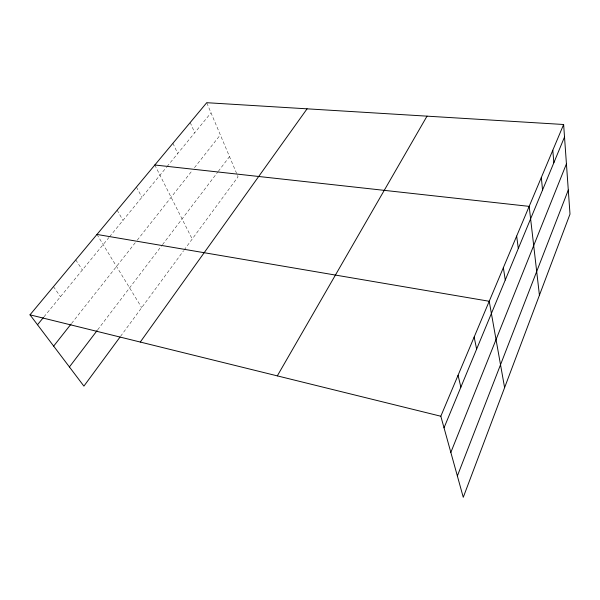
<?xml version="1.0" encoding="UTF-8"?>
<svg xmlns="http://www.w3.org/2000/svg" width="600" height="600" viewBox="0 0 600 600"><rect width="100%" height="100%" fill="white"/><g stroke="black" fill="none" stroke-linecap="round" stroke-linejoin="round"><path stroke-width="0.45" stroke-dasharray="3 2.25" d="M120.555 336.345L183.615 250.71M184.148 249.983L238.042 176.805L206.73 102.698M97.672 329.82L161.962 245.362M162.525 244.62L217.733 172.102M218.295 171.36L229.515 156.623M71.595 323.385L135.555 242.34M137.257 240.18L192.21 170.55M194.468 167.685L220.335 134.903M43.987 316.83L108.99 237.458M109.575 236.745L166.493 167.235M167.085 166.515L211.02 112.86M53.468 286.657L60.495 296.678M75.758 259.897L82.35 269.985M96.968 234.442L141.683 307.65M117.172 210.195L122.985 220.365M136.433 187.072L141.907 197.265M154.822 165L192.21 239.04M172.913 143.288L177.757 153.48M190.2 122.535L194.76 132.72"/><path stroke-width="0.9" d="M457.365 475.98L568.29 190.035M450.84 452.415L566.43 163.86M444.022 427.815L564.518 136.988M563.632 124.5L570 214.103L463.268 497.303L440.82 416.235L563.632 124.5L206.73 102.698L30 314.827L83.903 386.115L120 337.095M277.312 375.877L427.013 116.153M140.28 342.053L307.08 108.825M69.405 366.952L97.118 330.555M53.655 346.118L71.01 324.12M37.5 324.75L43.395 317.55M154.822 165L529.17 206.37L539.43 295.222M96.968 234.442L489.217 301.267L504.6 387.623M30 314.827L440.82 416.235M458.055 375.3L460.875 387.15M474.15 337.065L476.632 349.125M503.355 267.675L505.26 280.013M516.653 236.108L518.31 248.52M541.327 177.495L542.558 189.99M552.795 150.248L553.845 162.75"/></g></svg>
